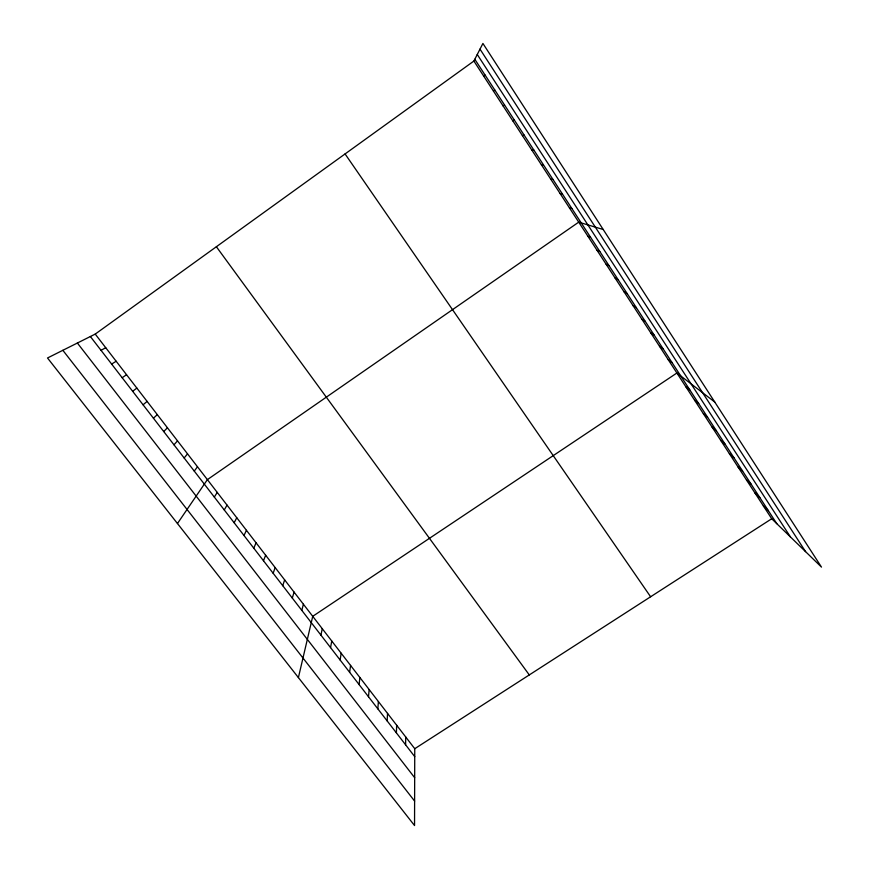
<?xml version="1.0" encoding="UTF-8"?>
<svg xmlns="http://www.w3.org/2000/svg" width="869" height="869" viewBox="0 0 869 869"><rect width="100%" height="100%" fill="white"/><g stroke="black" fill="none" stroke-linecap="round" stroke-linejoin="round"><path stroke-width="1.3" d="M95.232 334.087L414.752 748.709L414.546 825.55L47.513 357.985L95.232 334.087L473.898 61.047L482.914 43.45L821.487 567.109L771.726 518.75L473.898 61.047M405.595 744.787L405.736 737.01M396.394 732.882L396.666 725.235M387.15 720.901L387.552 713.406M377.852 708.865L378.384 701.511M368.499 696.753L369.162 689.541M359.093 684.566L359.885 677.505M349.642 672.313L350.565 665.404M340.127 659.995L341.18 653.238M330.557 647.601L331.752 641.007M320.933 635.141L322.269 628.7M298.404 677.592L312.731 616.317L676.897 373.007L714.752 402.021M301.804 610.375L303.411 604.237M292.31 598.068L294.059 592.082M282.751 585.695L284.641 579.873M273.148 573.247L275.169 567.587M263.481 560.733L265.653 555.237M253.77 548.143L256.083 542.81M243.993 535.489L246.448 530.318M234.163 522.758L236.77 517.75M224.278 509.951L227.026 505.117M214.328 497.068L217.239 492.408M177.461 523.518L207.387 479.634L578.721 222.149L603.205 229.503M483.718 76.135L484.783 74.604M194.265 471.096L197.48 466.783M184.152 457.985L187.519 453.857M173.974 444.809L177.504 440.855M493.483 91.136L494.7 89.844M163.741 431.545L167.424 427.776M153.444 418.217L157.289 414.622M143.081 404.802L147.1 401.402M503.184 106.051L504.552 104.997M132.664 391.3L136.846 388.095M122.181 377.733L126.537 374.713M414.752 748.709L771.726 518.75M111.645 364.078L116.164 361.254M101.043 350.337L105.725 347.709M512.829 120.878L514.339 120.052M522.41 135.607L524.072 135.021M531.937 150.25L533.74 149.892M541.409 164.795L543.353 164.665M550.827 179.264L552.901 179.362M560.179 193.646L562.395 193.961M569.477 207.941L571.835 208.473M587.911 236.27L590.54 237.226M597.046 250.305L599.806 251.478M606.127 264.263L609.017 265.642M615.154 278.134L618.174 279.72M624.138 291.93L627.266 293.722M633.056 305.638L636.314 307.637M641.919 319.271L645.309 321.465M650.74 332.827L654.248 335.217M659.506 346.296L663.134 348.882M668.228 359.69L671.976 362.471M685.771 386.651L689.758 389.812M694.592 400.218L698.698 403.564M703.369 413.698L707.583 417.229M712.08 427.092L716.425 430.818M720.759 440.42L725.202 444.32M729.373 453.661L733.936 457.746M737.944 466.827L742.615 471.096M746.46 479.927L751.24 484.359M754.933 492.94L759.821 497.557M763.351 505.877L768.348 510.668M62.85 350.305L414.611 801.077M77.374 343.027L414.676 777.701M90.365 336.52L414.73 756.627M216.381 246.731L529.286 674.92M345.069 153.932L650.609 596.764M477.255 54.486L790.432 536.933M474.811 59.266L776.821 523.703M480.003 49.131L805.574 551.641"/></g></svg>
